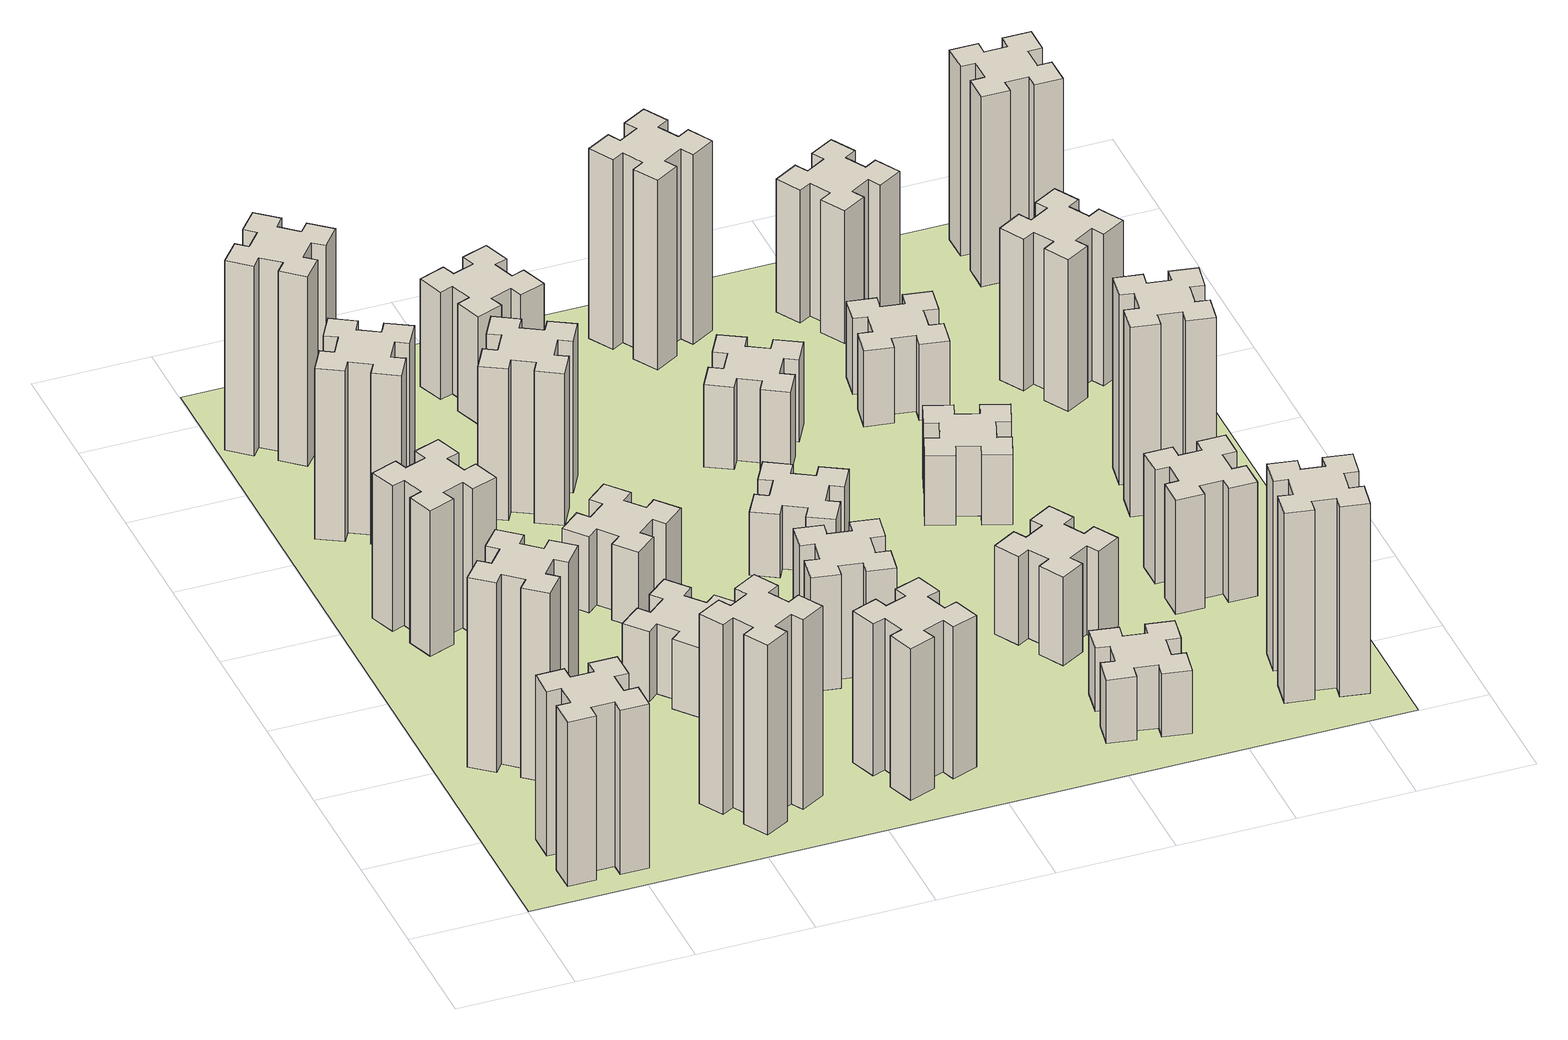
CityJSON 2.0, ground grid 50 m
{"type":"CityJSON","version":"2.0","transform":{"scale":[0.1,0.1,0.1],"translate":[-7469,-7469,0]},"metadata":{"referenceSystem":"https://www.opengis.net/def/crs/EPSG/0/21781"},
"CityObjects":{
"building1":{"type":"Building","attributes":{"class":"1000","function":"1000","usage":"1000","yearOfConstruction":2016,"roofType":"1000","measuredHeight":78,"storeysAboveGround":30,"storeysBelowGround":0},"geometry":[{"type":"Solid","lod":"1","boundaries":[[[[0,1,2,3,4,5,6,7,8,9,10,11,12,13,14,15,16,17,18,19]],[[17,16,20,21]],[[16,15,22,20]],[[15,14,23,22]],[[14,13,24,23]],[[13,12,25,24]],[[12,11,26,25]],[[11,10,27,26]],[[10,9,28,27]],[[9,8,29,28]],[[8,7,30,29]],[[7,6,31,30]],[[6,5,32,31]],[[5,4,33,32]],[[4,3,34,33]],[[3,2,35,34]],[[2,1,36,35]],[[1,0,37,36]],[[0,19,38,37]],[[19,18,39,38]],[[18,17,21,39]],[[24,25,26,27,28,29,30,31,32,33,34,35,36,37,38,39,21,20,22,23]]]]}]},
"building2":{"type":"Building","attributes":{"class":"1000","function":"1000","usage":"1000","yearOfConstruction":2016,"roofType":"1000","measuredHeight":90,"storeysAboveGround":30,"storeysBelowGround":0},"geometry":[{"type":"Solid","lod":"1","boundaries":[[[[40,41,42,43,44,45,46,47,48,49,50,51,52,53,54,55,56,57,58,59]],[[57,56,60,61]],[[56,55,62,60]],[[55,54,63,62]],[[54,53,64,63]],[[53,52,65,64]],[[52,51,66,65]],[[51,50,67,66]],[[50,49,68,67]],[[49,48,69,68]],[[48,47,70,69]],[[47,46,71,70]],[[46,45,72,71]],[[45,44,73,72]],[[44,43,74,73]],[[43,42,75,74]],[[42,41,76,75]],[[41,40,77,76]],[[40,59,78,77]],[[59,58,79,78]],[[58,57,61,79]],[[64,65,66,67,68,69,70,71,72,73,74,75,76,77,78,79,61,60,62,63]]]]}]},
"building3":{"type":"Building","attributes":{"class":"1000","function":"1000","usage":"1000","yearOfConstruction":2016,"roofType":"1000","measuredHeight":69,"storeysAboveGround":30,"storeysBelowGround":0},"geometry":[{"type":"Solid","lod":"1","boundaries":[[[[80,81,82,83,84,85,86,87,88,89,90,91,92,93,94,95,96,97,98,99]],[[97,96,100,101]],[[96,95,102,100]],[[95,94,103,102]],[[94,93,104,103]],[[93,92,105,104]],[[92,91,106,105]],[[91,90,107,106]],[[90,89,108,107]],[[89,88,109,108]],[[88,87,110,109]],[[87,86,111,110]],[[86,85,112,111]],[[85,84,113,112]],[[84,83,114,113]],[[83,82,115,114]],[[82,81,116,115]],[[81,80,117,116]],[[80,99,118,117]],[[99,98,119,118]],[[98,97,101,119]],[[104,105,106,107,108,109,110,111,112,113,114,115,116,117,118,119,101,100,102,103]]]]}]},
"building4":{"type":"Building","attributes":{"class":"1000","function":"1000","usage":"1000","yearOfConstruction":2016,"roofType":"1000","measuredHeight":81,"storeysAboveGround":30,"storeysBelowGround":0},"geometry":[{"type":"Solid","lod":"1","boundaries":[[[[120,121,122,123,124,125,126,127,128,129,130,131,132,133,134,135,136,137,138,139]],[[137,136,140,141]],[[136,135,142,140]],[[135,134,143,142]],[[134,133,144,143]],[[133,132,145,144]],[[132,131,146,145]],[[131,130,147,146]],[[130,129,148,147]],[[129,128,149,148]],[[128,127,150,149]],[[127,126,151,150]],[[126,125,152,151]],[[125,124,153,152]],[[124,123,154,153]],[[123,122,155,154]],[[122,121,156,155]],[[121,120,157,156]],[[120,139,158,157]],[[139,138,159,158]],[[138,137,141,159]],[[144,145,146,147,148,149,150,151,152,153,154,155,156,157,158,159,141,140,142,143]]]]}]},
"building5":{"type":"Building","attributes":{"class":"1000","function":"1000","usage":"1000","yearOfConstruction":2016,"roofType":"1000","measuredHeight":90,"storeysAboveGround":30,"storeysBelowGround":0},"geometry":[{"type":"Solid","lod":"1","boundaries":[[[[160,161,162,163,164,165,166,167,168,169,170,171,172,173,174,175,176,177,178,179]],[[177,176,180,181]],[[176,175,182,180]],[[175,174,183,182]],[[174,173,184,183]],[[173,172,185,184]],[[172,171,186,185]],[[171,170,187,186]],[[170,169,188,187]],[[169,168,189,188]],[[168,167,190,189]],[[167,166,191,190]],[[166,165,192,191]],[[165,164,193,192]],[[164,163,194,193]],[[163,162,195,194]],[[162,161,196,195]],[[161,160,197,196]],[[160,179,198,197]],[[179,178,199,198]],[[178,177,181,199]],[[184,185,186,187,188,189,190,191,192,193,194,195,196,197,198,199,181,180,182,183]]]]}]},
"building6":{"type":"Building","attributes":{"class":"1000","function":"1000","usage":"1000","yearOfConstruction":2016,"roofType":"1000","measuredHeight":90,"storeysAboveGround":30,"storeysBelowGround":0},"geometry":[{"type":"Solid","lod":"1","boundaries":[[[[200,201,202,203,204,205,206,207,208,209,210,211,212,213,214,215,216,217,218,219]],[[217,216,220,221]],[[216,215,222,220]],[[215,214,223,222]],[[214,213,224,223]],[[213,212,225,224]],[[212,211,226,225]],[[211,210,227,226]],[[210,209,228,227]],[[209,208,229,228]],[[208,207,230,229]],[[207,206,231,230]],[[206,205,232,231]],[[205,204,233,232]],[[204,203,234,233]],[[203,202,235,234]],[[202,201,236,235]],[[201,200,237,236]],[[200,219,238,237]],[[219,218,239,238]],[[218,217,221,239]],[[224,225,226,227,228,229,230,231,232,233,234,235,236,237,238,239,221,220,222,223]]]]}]},
"building7":{"type":"Building","attributes":{"class":"1000","function":"1000","usage":"1000","yearOfConstruction":2016,"roofType":"1000","measuredHeight":33,"storeysAboveGround":30,"storeysBelowGround":0},"geometry":[{"type":"Solid","lod":"1","boundaries":[[[[240,241,242,243,244,245,246,247,248,249,250,251,252,253,254,255,256,257,258,259]],[[257,256,260,261]],[[256,255,262,260]],[[255,254,263,262]],[[254,253,264,263]],[[253,252,265,264]],[[252,251,266,265]],[[251,250,267,266]],[[250,249,268,267]],[[249,248,269,268]],[[248,247,270,269]],[[247,246,271,270]],[[246,245,272,271]],[[245,244,273,272]],[[244,243,274,273]],[[243,242,275,274]],[[242,241,276,275]],[[241,240,277,276]],[[240,259,278,277]],[[259,258,279,278]],[[258,257,261,279]],[[264,265,266,267,268,269,270,271,272,273,274,275,276,277,278,279,261,260,262,263]]]]}]},
"building8":{"type":"Building","attributes":{"class":"1000","function":"1000","usage":"1000","yearOfConstruction":2016,"roofType":"1000","measuredHeight":36,"storeysAboveGround":30,"storeysBelowGround":0},"geometry":[{"type":"Solid","lod":"1","boundaries":[[[[280,281,282,283,284,285,286,287,288,289,290,291,292,293,294,295,296,297,298,299]],[[297,296,300,301]],[[296,295,302,300]],[[295,294,303,302]],[[294,293,304,303]],[[293,292,305,304]],[[292,291,306,305]],[[291,290,307,306]],[[290,289,308,307]],[[289,288,309,308]],[[288,287,310,309]],[[287,286,311,310]],[[286,285,312,311]],[[285,284,313,312]],[[284,283,314,313]],[[283,282,315,314]],[[282,281,316,315]],[[281,280,317,316]],[[280,299,318,317]],[[299,298,319,318]],[[298,297,301,319]],[[304,305,306,307,308,309,310,311,312,313,314,315,316,317,318,319,301,300,302,303]]]]}]},
"building9":{"type":"Building","attributes":{"class":"1000","function":"1000","usage":"1000","yearOfConstruction":2016,"roofType":"1000","measuredHeight":72,"storeysAboveGround":30,"storeysBelowGround":0},"geometry":[{"type":"Solid","lod":"1","boundaries":[[[[320,321,322,323,324,325,326,327,328,329,330,331,332,333,334,335,336,337,338,339]],[[337,336,340,341]],[[336,335,342,340]],[[335,334,343,342]],[[334,333,344,343]],[[333,332,345,344]],[[332,331,346,345]],[[331,330,347,346]],[[330,329,348,347]],[[329,328,349,348]],[[328,327,350,349]],[[327,326,351,350]],[[326,325,352,351]],[[325,324,353,352]],[[324,323,354,353]],[[323,322,355,354]],[[322,321,356,355]],[[321,320,357,356]],[[320,339,358,357]],[[339,338,359,358]],[[338,337,341,359]],[[344,345,346,347,348,349,350,351,352,353,354,355,356,357,358,359,341,340,342,343]]]]}]},
"building10":{"type":"Building","attributes":{"class":"1000","function":"1000","usage":"1000","yearOfConstruction":2016,"roofType":"1000","measuredHeight":72,"storeysAboveGround":30,"storeysBelowGround":0},"geometry":[{"type":"Solid","lod":"1","boundaries":[[[[360,361,362,363,364,365,366,367,368,369,370,371,372,373,374,375,376,377,378,379]],[[377,376,380,381]],[[376,375,382,380]],[[375,374,383,382]],[[374,373,384,383]],[[373,372,385,384]],[[372,371,386,385]],[[371,370,387,386]],[[370,369,388,387]],[[369,368,389,388]],[[368,367,390,389]],[[367,366,391,390]],[[366,365,392,391]],[[365,364,393,392]],[[364,363,394,393]],[[363,362,395,394]],[[362,361,396,395]],[[361,360,397,396]],[[360,379,398,397]],[[379,378,399,398]],[[378,377,381,399]],[[384,385,386,387,388,389,390,391,392,393,394,395,396,397,398,399,381,380,382,383]]]]}]},
"building11":{"type":"Building","attributes":{"class":"1000","function":"1000","usage":"1000","yearOfConstruction":2016,"roofType":"1000","measuredHeight":54,"storeysAboveGround":30,"storeysBelowGround":0},"geometry":[{"type":"Solid","lod":"1","boundaries":[[[[400,401,402,403,404,405,406,407,408,409,410,411,412,413,414,415,416,417,418,419]],[[417,416,420,421]],[[416,415,422,420]],[[415,414,423,422]],[[414,413,424,423]],[[413,412,425,424]],[[412,411,426,425]],[[411,410,427,426]],[[410,409,428,427]],[[409,408,429,428]],[[408,407,430,429]],[[407,406,431,430]],[[406,405,432,431]],[[405,404,433,432]],[[404,403,434,433]],[[403,402,435,434]],[[402,401,436,435]],[[401,400,437,436]],[[400,419,438,437]],[[419,418,439,438]],[[418,417,421,439]],[[424,425,426,427,428,429,430,431,432,433,434,435,436,437,438,439,421,420,422,423]]]]}]},
"building12":{"type":"Building","attributes":{"class":"1000","function":"1000","usage":"1000","yearOfConstruction":2016,"roofType":"1000","measuredHeight":51,"storeysAboveGround":30,"storeysBelowGround":0},"geometry":[{"type":"Solid","lod":"1","boundaries":[[[[440,441,442,443,444,445,446,447,448,449,450,451,452,453,454,455,456,457,458,459]],[[457,456,460,461]],[[456,455,462,460]],[[455,454,463,462]],[[454,453,464,463]],[[453,452,465,464]],[[452,451,466,465]],[[451,450,467,466]],[[450,449,468,467]],[[449,448,469,468]],[[448,447,470,469]],[[447,446,471,470]],[[446,445,472,471]],[[445,444,473,472]],[[444,443,474,473]],[[443,442,475,474]],[[442,441,476,475]],[[441,440,477,476]],[[440,459,478,477]],[[459,458,479,478]],[[458,457,461,479]],[[464,465,466,467,468,469,470,471,472,473,474,475,476,477,478,479,461,460,462,463]]]]}]},
"building13":{"type":"Building","attributes":{"class":"1000","function":"1000","usage":"1000","yearOfConstruction":2016,"roofType":"1000","measuredHeight":30,"storeysAboveGround":30,"storeysBelowGround":0},"geometry":[{"type":"Solid","lod":"1","boundaries":[[[[480,481,482,483,484,485,486,487,488,489,490,491,492,493,494,495,496,497,498,499]],[[497,496,500,501]],[[496,495,502,500]],[[495,494,503,502]],[[494,493,504,503]],[[493,492,505,504]],[[492,491,506,505]],[[491,490,507,506]],[[490,489,508,507]],[[489,488,509,508]],[[488,487,510,509]],[[487,486,511,510]],[[486,485,512,511]],[[485,484,513,512]],[[484,483,514,513]],[[483,482,515,514]],[[482,481,516,515]],[[481,480,517,516]],[[480,499,518,517]],[[499,498,519,518]],[[498,497,501,519]],[[504,505,506,507,508,509,510,511,512,513,514,515,516,517,518,519,501,500,502,503]]]]}]},
"building14":{"type":"Building","attributes":{"class":"1000","function":"1000","usage":"1000","yearOfConstruction":2016,"roofType":"1000","measuredHeight":39,"storeysAboveGround":30,"storeysBelowGround":0},"geometry":[{"type":"Solid","lod":"1","boundaries":[[[[520,521,522,523,524,525,526,527,528,529,530,531,532,533,534,535,536,537,538,539]],[[537,536,540,541]],[[536,535,542,540]],[[535,534,543,542]],[[534,533,544,543]],[[533,532,545,544]],[[532,531,546,545]],[[531,530,547,546]],[[530,529,548,547]],[[529,528,549,548]],[[528,527,550,549]],[[527,526,551,550]],[[526,525,552,551]],[[525,524,553,552]],[[524,523,554,553]],[[523,522,555,554]],[[522,521,556,555]],[[521,520,557,556]],[[520,539,558,557]],[[539,538,559,558]],[[538,537,541,559]],[[544,545,546,547,548,549,550,551,552,553,554,555,556,557,558,559,541,540,542,543]]]]}]},
"building15":{"type":"Building","attributes":{"class":"1000","function":"1000","usage":"1000","yearOfConstruction":2016,"roofType":"1000","measuredHeight":30,"storeysAboveGround":30,"storeysBelowGround":0},"geometry":[{"type":"Solid","lod":"1","boundaries":[[[[560,561,562,563,564,565,566,567,568,569,570,571,572,573,574,575,576,577,578,579]],[[577,576,580,581]],[[576,575,582,580]],[[575,574,583,582]],[[574,573,584,583]],[[573,572,585,584]],[[572,571,586,585]],[[571,570,587,586]],[[570,569,588,587]],[[569,568,589,588]],[[568,567,590,589]],[[567,566,591,590]],[[566,565,592,591]],[[565,564,593,592]],[[564,563,594,593]],[[563,562,595,594]],[[562,561,596,595]],[[561,560,597,596]],[[560,579,598,597]],[[579,578,599,598]],[[578,577,581,599]],[[584,585,586,587,588,589,590,591,592,593,594,595,596,597,598,599,581,580,582,583]]]]}]},
"building16":{"type":"Building","attributes":{"class":"1000","function":"1000","usage":"1000","yearOfConstruction":2016,"roofType":"1000","measuredHeight":90,"storeysAboveGround":30,"storeysBelowGround":0},"geometry":[{"type":"Solid","lod":"1","boundaries":[[[[600,601,602,603,604,605,606,607,608,609,610,611,612,613,614,615,616,617,618,619]],[[617,616,620,621]],[[616,615,622,620]],[[615,614,623,622]],[[614,613,624,623]],[[613,612,625,624]],[[612,611,626,625]],[[611,610,627,626]],[[610,609,628,627]],[[609,608,629,628]],[[608,607,630,629]],[[607,606,631,630]],[[606,605,632,631]],[[605,604,633,632]],[[604,603,634,633]],[[603,602,635,634]],[[602,601,636,635]],[[601,600,637,636]],[[600,619,638,637]],[[619,618,639,638]],[[618,617,621,639]],[[624,625,626,627,628,629,630,631,632,633,634,635,636,637,638,639,621,620,622,623]]]]}]},
"building17":{"type":"Building","attributes":{"class":"1000","function":"1000","usage":"1000","yearOfConstruction":2016,"roofType":"1000","measuredHeight":42,"storeysAboveGround":30,"storeysBelowGround":0},"geometry":[{"type":"Solid","lod":"1","boundaries":[[[[640,641,642,643,644,645,646,647,648,649,650,651,652,653,654,655,656,657,658,659]],[[657,656,660,661]],[[656,655,662,660]],[[655,654,663,662]],[[654,653,664,663]],[[653,652,665,664]],[[652,651,666,665]],[[651,650,667,666]],[[650,649,668,667]],[[649,648,669,668]],[[648,647,670,669]],[[647,646,671,670]],[[646,645,672,671]],[[645,644,673,672]],[[644,643,674,673]],[[643,642,675,674]],[[642,641,676,675]],[[641,640,677,676]],[[640,659,678,677]],[[659,658,679,678]],[[658,657,661,679]],[[664,665,666,667,668,669,670,671,672,673,674,675,676,677,678,679,661,660,662,663]]]]}]},
"building18":{"type":"Building","attributes":{"class":"1000","function":"1000","usage":"1000","yearOfConstruction":2016,"roofType":"1000","measuredHeight":33,"storeysAboveGround":30,"storeysBelowGround":0},"geometry":[{"type":"Solid","lod":"1","boundaries":[[[[680,681,682,683,684,685,686,687,688,689,690,691,692,693,694,695,696,697,698,699]],[[697,696,700,701]],[[696,695,702,700]],[[695,694,703,702]],[[694,693,704,703]],[[693,692,705,704]],[[692,691,706,705]],[[691,690,707,706]],[[690,689,708,707]],[[689,688,709,708]],[[688,687,710,709]],[[687,686,711,710]],[[686,685,712,711]],[[685,684,713,712]],[[684,683,714,713]],[[683,682,715,714]],[[682,681,716,715]],[[681,680,717,716]],[[680,699,718,717]],[[699,698,719,718]],[[698,697,701,719]],[[704,705,706,707,708,709,710,711,712,713,714,715,716,717,718,719,701,700,702,703]]]]}]},
"building19":{"type":"Building","attributes":{"class":"1000","function":"1000","usage":"1000","yearOfConstruction":2016,"roofType":"1000","measuredHeight":36,"storeysAboveGround":30,"storeysBelowGround":0},"geometry":[{"type":"Solid","lod":"1","boundaries":[[[[720,721,722,723,724,725,726,727,728,729,730,731,732,733,734,735,736,737,738,739]],[[737,736,740,741]],[[736,735,742,740]],[[735,734,743,742]],[[734,733,744,743]],[[733,732,745,744]],[[732,731,746,745]],[[731,730,747,746]],[[730,729,748,747]],[[729,728,749,748]],[[728,727,750,749]],[[727,726,751,750]],[[726,725,752,751]],[[725,724,753,752]],[[724,723,754,753]],[[723,722,755,754]],[[722,721,756,755]],[[721,720,757,756]],[[720,739,758,757]],[[739,738,759,758]],[[738,737,741,759]],[[744,745,746,747,748,749,750,751,752,753,754,755,756,757,758,759,741,740,742,743]]]]}]},
"building20":{"type":"Building","attributes":{"class":"1000","function":"1000","usage":"1000","yearOfConstruction":2016,"roofType":"1000","measuredHeight":90,"storeysAboveGround":30,"storeysBelowGround":0},"geometry":[{"type":"Solid","lod":"1","boundaries":[[[[760,761,762,763,764,765,766,767,768,769,770,771,772,773,774,775,776,777,778,779]],[[777,776,780,781]],[[776,775,782,780]],[[775,774,783,782]],[[774,773,784,783]],[[773,772,785,784]],[[772,771,786,785]],[[771,770,787,786]],[[770,769,788,787]],[[769,768,789,788]],[[768,767,790,789]],[[767,766,791,790]],[[766,765,792,791]],[[765,764,793,792]],[[764,763,794,793]],[[763,762,795,794]],[[762,761,796,795]],[[761,760,797,796]],[[760,779,798,797]],[[779,778,799,798]],[[778,777,781,799]],[[784,785,786,787,788,789,790,791,792,793,794,795,796,797,798,799,781,780,782,783]]]]}]},
"building21":{"type":"Building","attributes":{"class":"1000","function":"1000","usage":"1000","yearOfConstruction":2016,"roofType":"1000","measuredHeight":54,"storeysAboveGround":30,"storeysBelowGround":0},"geometry":[{"type":"Solid","lod":"1","boundaries":[[[[800,801,802,803,804,805,806,807,808,809,810,811,812,813,814,815,816,817,818,819]],[[817,816,820,821]],[[816,815,822,820]],[[815,814,823,822]],[[814,813,824,823]],[[813,812,825,824]],[[812,811,826,825]],[[811,810,827,826]],[[810,809,828,827]],[[809,808,829,828]],[[808,807,830,829]],[[807,806,831,830]],[[806,805,832,831]],[[805,804,833,832]],[[804,803,834,833]],[[803,802,835,834]],[[802,801,836,835]],[[801,800,837,836]],[[800,819,838,837]],[[819,818,839,838]],[[818,817,821,839]],[[824,825,826,827,828,829,830,831,832,833,834,835,836,837,838,839,821,820,822,823]]]]}]},
"building22":{"type":"Building","attributes":{"class":"1000","function":"1000","usage":"1000","yearOfConstruction":2016,"roofType":"1000","measuredHeight":63,"storeysAboveGround":30,"storeysBelowGround":0},"geometry":[{"type":"Solid","lod":"1","boundaries":[[[[840,841,842,843,844,845,846,847,848,849,850,851,852,853,854,855,856,857,858,859]],[[857,856,860,861]],[[856,855,862,860]],[[855,854,863,862]],[[854,853,864,863]],[[853,852,865,864]],[[852,851,866,865]],[[851,850,867,866]],[[850,849,868,867]],[[849,848,869,868]],[[848,847,870,869]],[[847,846,871,870]],[[846,845,872,871]],[[845,844,873,872]],[[844,843,874,873]],[[843,842,875,874]],[[842,841,876,875]],[[841,840,877,876]],[[840,859,878,877]],[[859,858,879,878]],[[858,857,861,879]],[[864,865,866,867,868,869,870,871,872,873,874,875,876,877,878,879,861,860,862,863]]]]}]},
"building23":{"type":"Building","attributes":{"class":"1000","function":"1000","usage":"1000","yearOfConstruction":2016,"roofType":"1000","measuredHeight":90,"storeysAboveGround":30,"storeysBelowGround":0},"geometry":[{"type":"Solid","lod":"1","boundaries":[[[[880,881,882,883,884,885,886,887,888,889,890,891,892,893,894,895,896,897,898,899]],[[897,896,900,901]],[[896,895,902,900]],[[895,894,903,902]],[[894,893,904,903]],[[893,892,905,904]],[[892,891,906,905]],[[891,890,907,906]],[[890,889,908,907]],[[889,888,909,908]],[[888,887,910,909]],[[887,886,911,910]],[[886,885,912,911]],[[885,884,913,912]],[[884,883,914,913]],[[883,882,915,914]],[[882,881,916,915]],[[881,880,917,916]],[[880,899,918,917]],[[899,898,919,918]],[[898,897,901,919]],[[904,905,906,907,908,909,910,911,912,913,914,915,916,917,918,919,901,900,902,903]]]]}]},
"building24":{"type":"Building","attributes":{"class":"1000","function":"1000","usage":"1000","yearOfConstruction":2016,"roofType":"1000","measuredHeight":72,"storeysAboveGround":30,"storeysBelowGround":0},"geometry":[{"type":"Solid","lod":"1","boundaries":[[[[920,921,922,923,924,925,926,927,928,929,930,931,932,933,934,935,936,937,938,939]],[[937,936,940,941]],[[936,935,942,940]],[[935,934,943,942]],[[934,933,944,943]],[[933,932,945,944]],[[932,931,946,945]],[[931,930,947,946]],[[930,929,948,947]],[[929,928,949,948]],[[928,927,950,949]],[[927,926,951,950]],[[926,925,952,951]],[[925,924,953,952]],[[924,923,954,953]],[[923,922,955,954]],[[922,921,956,955]],[[921,920,957,956]],[[920,939,958,957]],[[939,938,959,958]],[[938,937,941,959]],[[944,945,946,947,948,949,950,951,952,953,954,955,956,957,958,959,941,940,942,943]]]]}]},
"building25":{"type":"Building","attributes":{"class":"1000","function":"1000","usage":"1000","yearOfConstruction":2016,"roofType":"1000","measuredHeight":90,"storeysAboveGround":30,"storeysBelowGround":0},"geometry":[{"type":"Solid","lod":"1","boundaries":[[[[960,961,962,963,964,965,966,967,968,969,970,971,972,973,974,975,976,977,978,979]],[[977,976,980,981]],[[976,975,982,980]],[[975,974,983,982]],[[974,973,984,983]],[[973,972,985,984]],[[972,971,986,985]],[[971,970,987,986]],[[970,969,988,987]],[[969,968,989,988]],[[968,967,990,989]],[[967,966,991,990]],[[966,965,992,991]],[[965,964,993,992]],[[964,963,994,993]],[[963,962,995,994]],[[962,961,996,995]],[[961,960,997,996]],[[960,979,998,997]],[[979,978,999,998]],[[978,977,981,999]],[[984,985,986,987,988,989,990,991,992,993,994,995,996,997,998,999,981,980,982,983]]]]}]},
"landuse1":{"type":"LandUse","attributes":{"name":"plot1","function":"1010"},"geometry":[{"type":"MultiSurface","lod":"1","boundaries":[[[1000,1001,1002,1003]]]}]}
},
"vertices":[
[265,325,0],[265,225,0],[205,225,0],[205,105,0],[325,105,0],[325,165,0],[425,165,0],[425,105,0],[545,105,0],[545,225,0],[485,225,0],[485,325,0],[545,325,0],[545,445,0],[425,445,0],[425,385,0],[325,385,0],[325,445,0],[205,445,0],[205,325,0],[325,385,780],[325,445,780],[425,385,780],[425,445,780],[545,445,780],[545,325,780],[485,325,780],[485,225,780],[545,225,780],[545,105,780],[425,105,780],[425,165,780],[325,165,780],[325,105,780],[205,105,780],[205,225,780],[265,225,780],[265,325,780],[205,325,780],[205,445,780],
[484,1067,0],[408,1132,0],[446,1178,0],[354,1255,0],[277,1163,0],[323,1124,0],[259,1048,0],[213,1086,0],[136,994,0],[228,917,0],[266,963,0],[343,899,0],[304,853,0],[396,776,0],[473,868,0],[427,906,0],[492,983,0],[538,944,0],[615,1036,0],[523,1113,0],[492,983,900],[538,944,900],[427,906,900],[473,868,900],[396,776,900],[304,853,900],[343,899,900],[266,963,900],[228,917,900],[136,994,900],[213,1086,900],[259,1048,900],[323,1124,900],[277,1163,900],[354,1255,900],[446,1178,900],[408,1132,900],[484,1067,900],[523,1113,900],[615,1036,900],
[366,1835,0],[460,1869,0],[480,1813,0],[593,1854,0],[552,1967,0],[496,1946,0],[462,2040,0],[518,2060,0],[477,2173,0],[364,2132,0],[385,2076,0],[291,2042,0],[270,2098,0],[157,2057,0],[199,1944,0],[255,1965,0],[289,1871,0],[233,1850,0],[274,1737,0],[387,1779,0],[289,1871,690],[233,1850,690],[255,1965,690],[199,1944,690],[157,2057,690],[270,2098,690],[291,2042,690],[385,2076,690],[364,2132,690],[477,2173,690],[518,2060,690],[462,2040,690],[496,1946,690],[552,1967,690],[593,1854,690],[480,1813,690],[460,1869,690],[366,1835,690],[387,1779,690],[274,1737,690],
[446,2597,0],[496,2684,0],[548,2654,0],[608,2758,0],[504,2818,0],[474,2766,0],[387,2816,0],[417,2868,0],[313,2928,0],[253,2824,0],[305,2794,0],[255,2707,0],[203,2737,0],[143,2633,0],[247,2573,0],[277,2625,0],[364,2575,0],[334,2523,0],[438,2463,0],[498,2567,0],[364,2575,810],[334,2523,810],[277,2625,810],[247,2573,810],[143,2633,810],[203,2737,810],[255,2707,810],[305,2794,810],[253,2824,810],[313,2928,810],[417,2868,810],[387,2816,810],[474,2766,810],[504,2818,810],[608,2758,810],[548,2654,810],[496,2684,810],[446,2597,810],[498,2567,810],[438,2463,810],
[1127,255,0],[1214,305,0],[1244,253,0],[1348,313,0],[1288,417,0],[1236,387,0],[1186,474,0],[1238,504,0],[1178,608,0],[1074,548,0],[1104,496,0],[1017,446,0],[987,498,0],[883,438,0],[943,334,0],[995,364,0],[1045,277,0],[993,247,0],[1053,143,0],[1157,203,0],[1045,277,900],[993,247,900],[995,364,900],[943,334,900],[883,438,900],[987,498,900],[1017,446,900],[1104,496,900],[1074,548,900],[1178,608,900],[1238,504,900],[1186,474,900],[1236,387,900],[1288,417,900],[1348,313,900],[1244,253,900],[1214,305,900],[1127,255,900],[1157,203,900],[1053,143,900],
[384,3387,0],[308,3452,0],[346,3498,0],[254,3575,0],[177,3483,0],[223,3444,0],[159,3368,0],[113,3406,0],[36,3314,0],[128,3237,0],[166,3283,0],[243,3219,0],[204,3173,0],[296,3096,0],[373,3188,0],[327,3226,0],[392,3303,0],[438,3264,0],[515,3356,0],[423,3433,0],[392,3303,900],[438,3264,900],[327,3226,900],[373,3188,900],[296,3096,900],[204,3173,900],[243,3219,900],[166,3283,900],[128,3237,900],[36,3314,900],[113,3406,900],[159,3368,900],[223,3444,900],[177,3483,900],[254,3575,900],[346,3498,900],[308,3452,900],[384,3387,900],[423,3433,900],[515,3356,900],
[1083,1332,0],[1006,1267,0],[968,1313,0],[876,1236,0],[953,1144,0],[999,1183,0],[1063,1106,0],[1017,1068,0],[1094,976,0],[1186,1053,0],[1148,1099,0],[1224,1163,0],[1263,1117,0],[1355,1194,0],[1278,1286,0],[1232,1248,0],[1167,1324,0],[1213,1363,0],[1136,1455,0],[1044,1378,0],[1167,1324,330],[1213,1363,330],[1232,1248,330],[1278,1286,330],[1355,1194,330],[1263,1117,330],[1224,1163,330],[1148,1099,330],[1186,1053,330],[1094,976,330],[1017,1068,330],[1063,1106,330],[999,1183,330],[953,1144,330],[876,1236,330],[968,1313,330],[1006,1267,330],[1083,1332,330],[1044,1378,330],[1136,1455,330],
[1083,1972,0],[1006,1907,0],[968,1953,0],[876,1876,0],[953,1784,0],[999,1823,0],[1063,1746,0],[1017,1708,0],[1094,1616,0],[1186,1693,0],[1148,1739,0],[1224,1803,0],[1263,1757,0],[1355,1834,0],[1278,1926,0],[1232,1888,0],[1167,1964,0],[1213,2003,0],[1136,2095,0],[1044,2018,0],[1167,1964,360],[1213,2003,360],[1232,1888,360],[1278,1926,360],[1355,1834,360],[1263,1757,360],[1224,1803,360],[1148,1739,360],[1186,1693,360],[1094,1616,360],[1017,1708,360],[1063,1746,360],[999,1823,360],[953,1784,360],[876,1876,360],[968,1953,360],[1006,1907,360],[1083,1972,360],[1044,2018,360],[1136,2095,360],
[1114,2666,0],[1027,2716,0],[1057,2768,0],[953,2828,0],[893,2724,0],[945,2694,0],[895,2607,0],[843,2637,0],[783,2533,0],[887,2473,0],[917,2525,0],[1004,2475,0],[974,2423,0],[1078,2363,0],[1138,2467,0],[1086,2497,0],[1136,2584,0],[1188,2554,0],[1248,2658,0],[1144,2718,0],[1136,2584,720],[1188,2554,720],[1086,2497,720],[1138,2467,720],[1078,2363,720],[974,2423,720],[1004,2475,720],[917,2525,720],[887,2473,720],[783,2533,720],[843,2637,720],[895,2607,720],[945,2694,720],[893,2724,720],[953,2828,720],[1057,2768,720],[1027,2716,720],[1114,2666,720],[1144,2718,720],[1248,2658,720],
[1765,496,0],[1671,462,0],[1650,518,0],[1537,477,0],[1579,364,0],[1635,385,0],[1669,291,0],[1613,270,0],[1654,157,0],[1767,199,0],[1746,255,0],[1840,289,0],[1860,233,0],[1973,274,0],[1932,387,0],[1876,366,0],[1842,460,0],[1898,480,0],[1857,593,0],[1744,552,0],[1842,460,720],[1898,480,720],[1876,366,720],[1932,387,720],[1973,274,720],[1860,233,720],[1840,289,720],[1746,255,720],[1767,199,720],[1654,157,720],[1613,270,720],[1669,291,720],[1635,385,720],[1579,364,720],[1537,477,720],[1650,518,720],[1671,462,720],[1765,496,720],[1744,552,720],[1857,593,720],
[1855,1047,0],[1872,1145,0],[1931,1135,0],[1952,1253,0],[1834,1274,0],[1824,1215,0],[1725,1232,0],[1736,1291,0],[1617,1312,0],[1597,1194,0],[1656,1184,0],[1638,1085,0],[1579,1096,0],[1558,977,0],[1677,957,0],[1687,1016,0],[1785,998,0],[1775,939,0],[1893,918,0],[1914,1037,0],[1785,998,540],[1775,939,540],[1687,1016,540],[1677,957,540],[1558,977,540],[1579,1096,540],[1638,1085,540],[1656,1184,540],[1597,1194,540],[1617,1312,540],[1736,1291,540],[1725,1232,540],[1824,1215,540],[1834,1274,540],[1952,1253,540],[1931,1135,540],[1872,1145,540],[1855,1047,540],[1914,1037,540],[1893,918,540],
[1125,3456,0],[1031,3422,0],[1010,3478,0],[897,3437,0],[939,3324,0],[995,3345,0],[1029,3251,0],[973,3230,0],[1014,3117,0],[1127,3159,0],[1106,3215,0],[1200,3249,0],[1220,3193,0],[1333,3234,0],[1292,3347,0],[1236,3326,0],[1202,3420,0],[1258,3440,0],[1217,3553,0],[1104,3512,0],[1202,3420,510],[1258,3440,510],[1236,3326,510],[1292,3347,510],[1333,3234,510],[1220,3193,510],[1200,3249,510],[1106,3215,510],[1127,3159,510],[1014,3117,510],[973,3230,510],[1029,3251,510],[995,3345,510],[939,3324,510],[897,3437,510],[1010,3478,510],[1031,3422,510],[1125,3456,510],[1104,3512,510],[1217,3553,510],
[1785,1954,0],[1735,1867,0],[1683,1897,0],[1623,1793,0],[1727,1733,0],[1757,1785,0],[1844,1735,0],[1814,1683,0],[1918,1623,0],[1978,1727,0],[1926,1757,0],[1976,1844,0],[2028,1814,0],[2088,1918,0],[1984,1978,0],[1954,1926,0],[1867,1976,0],[1897,2028,0],[1793,2088,0],[1733,1984,0],[1867,1976,300],[1897,2028,300],[1954,1926,300],[1984,1978,300],[2088,1918,300],[2028,1814,300],[1976,1844,300],[1926,1757,300],[1978,1727,300],[1918,1623,300],[1814,1683,300],[1844,1735,300],[1757,1785,300],[1727,1733,300],[1623,1793,300],[1683,1897,300],[1735,1867,300],[1785,1954,300],[1733,1984,300],[1793,2088,300],
[2026,2497,0],[2076,2584,0],[2128,2554,0],[2188,2658,0],[2084,2718,0],[2054,2666,0],[1967,2716,0],[1997,2768,0],[1893,2828,0],[1833,2724,0],[1885,2694,0],[1835,2607,0],[1783,2637,0],[1723,2533,0],[1827,2473,0],[1857,2525,0],[1944,2475,0],[1914,2423,0],[2018,2363,0],[2078,2467,0],[1944,2475,390],[1914,2423,390],[1857,2525,390],[1827,2473,390],[1723,2533,390],[1783,2637,390],[1835,2607,390],[1885,2694,390],[1833,2724,390],[1893,2828,390],[1997,2768,390],[1967,2716,390],[2054,2666,390],[2084,2718,390],[2188,2658,390],[2128,2554,390],[2076,2584,390],[2026,2497,390],[2078,2467,390],[2018,2363,390],
[2596,444,0],[2578,345,0],[2519,356,0],[2498,237,0],[2617,217,0],[2627,276,0],[2725,258,0],[2715,199,0],[2833,178,0],[2854,297,0],[2795,307,0],[2812,405,0],[2871,395,0],[2892,513,0],[2774,534,0],[2764,475,0],[2665,492,0],[2676,551,0],[2557,572,0],[2537,454,0],[2665,492,300],[2676,551,300],[2764,475,300],[2774,534,300],[2892,513,300],[2871,395,300],[2812,405,300],[2795,307,300],[2854,297,300],[2833,178,300],[2715,199,300],[2725,258,300],[2627,276,300],[2617,217,300],[2498,237,300],[2519,356,300],[2578,345,300],[2596,444,300],[2537,454,300],[2557,572,300],
[1844,3556,0],[1757,3506,0],[1727,3558,0],[1623,3498,0],[1683,3394,0],[1735,3424,0],[1785,3337,0],[1733,3307,0],[1793,3203,0],[1897,3263,0],[1867,3315,0],[1954,3365,0],[1984,3313,0],[2088,3373,0],[2028,3477,0],[1976,3447,0],[1926,3534,0],[1978,3564,0],[1918,3668,0],[1814,3608,0],[1926,3534,900],[1978,3564,900],[1976,3447,900],[2028,3477,900],[2088,3373,900],[1984,3313,900],[1954,3365,900],[1867,3315,900],[1897,3263,900],[1793,3203,900],[1733,3307,900],[1785,3337,900],[1735,3424,900],[1683,3394,900],[1623,3498,900],[1727,3558,900],[1757,3506,900],[1844,3556,900],[1814,3608,900],[1918,3668,900],
[2584,1136,0],[2497,1086,0],[2467,1138,0],[2363,1078,0],[2423,974,0],[2475,1004,0],[2525,917,0],[2473,887,0],[2533,783,0],[2637,843,0],[2607,895,0],[2694,945,0],[2724,893,0],[2828,953,0],[2768,1057,0],[2716,1027,0],[2666,1114,0],[2718,1144,0],[2658,1248,0],[2554,1188,0],[2666,1114,420],[2718,1144,420],[2716,1027,420],[2768,1057,420],[2828,953,420],[2724,893,420],[2694,945,420],[2607,895,420],[2637,843,420],[2533,783,420],[2473,887,420],[2525,917,420],[2475,1004,420],[2423,974,420],[2363,1078,420],[2467,1138,420],[2497,1086,420],[2584,1136,420],[2554,1188,420],[2658,1248,420],
[2682,1871,0],[2716,1965,0],[2772,1944,0],[2813,2057,0],[2700,2098,0],[2680,2042,0],[2586,2076,0],[2607,2132,0],[2494,2173,0],[2453,2060,0],[2509,2040,0],[2475,1946,0],[2419,1967,0],[2377,1854,0],[2490,1813,0],[2511,1869,0],[2605,1835,0],[2584,1779,0],[2697,1737,0],[2738,1850,0],[2605,1835,330],[2584,1779,330],[2511,1869,330],[2490,1813,330],[2377,1854,330],[2419,1967,330],[2475,1946,330],[2509,2040,330],[2453,2060,330],[2494,2173,330],[2607,2132,330],[2586,2076,330],[2680,2042,330],[2700,2098,330],[2813,2057,330],[2772,1944,330],[2716,1965,330],[2682,1871,330],[2738,1850,330],[2697,1737,330],
[2664,2795,0],[2565,2812,0],[2576,2871,0],[2457,2892,0],[2437,2774,0],[2496,2764,0],[2478,2665,0],[2419,2676,0],[2398,2557,0],[2517,2537,0],[2527,2596,0],[2625,2578,0],[2615,2519,0],[2733,2498,0],[2754,2617,0],[2695,2627,0],[2712,2725,0],[2771,2715,0],[2792,2833,0],[2674,2854,0],[2712,2725,360],[2771,2715,360],[2695,2627,360],[2754,2617,360],[2733,2498,360],[2615,2519,360],[2625,2578,360],[2527,2596,360],[2517,2537,360],[2398,2557,360],[2419,2676,360],[2478,2665,360],[2496,2764,360],[2437,2774,360],[2457,2892,360],[2576,2871,360],[2565,2812,360],[2664,2795,360],[2674,2854,360],[2792,2833,360],
[3504,475,0],[3405,492,0],[3416,551,0],[3297,572,0],[3277,454,0],[3336,444,0],[3318,345,0],[3259,356,0],[3238,237,0],[3357,217,0],[3367,276,0],[3465,258,0],[3455,199,0],[3573,178,0],[3594,297,0],[3535,307,0],[3552,405,0],[3611,395,0],[3632,513,0],[3514,534,0],[3552,405,900],[3611,395,900],[3535,307,900],[3594,297,900],[3573,178,900],[3455,199,900],[3465,258,900],[3367,276,900],[3357,217,900],[3238,237,900],[3259,356,900],[3318,345,900],[3336,444,900],[3277,454,900],[3297,572,900],[3416,551,900],[3405,492,900],[3504,475,900],[3514,534,900],[3632,513,900],
[3185,1005,0],[3285,1005,0],[3285,945,0],[3405,945,0],[3405,1065,0],[3345,1065,0],[3345,1165,0],[3405,1165,0],[3405,1285,0],[3285,1285,0],[3285,1225,0],[3185,1225,0],[3185,1285,0],[3065,1285,0],[3065,1165,0],[3125,1165,0],[3125,1065,0],[3065,1065,0],[3065,945,0],[3185,945,0],[3125,1065,540],[3065,1065,540],[3125,1165,540],[3065,1165,540],[3065,1285,540],[3185,1285,540],[3185,1225,540],[3285,1225,540],[3285,1285,540],[3405,1285,540],[3405,1165,540],[3345,1165,540],[3345,1065,540],[3405,1065,540],[3405,945,540],[3285,945,540],[3285,1005,540],[3185,1005,540],[3185,945,540],[3065,945,540],
[2716,3347,0],[2666,3434,0],[2718,3464,0],[2658,3568,0],[2554,3508,0],[2584,3456,0],[2497,3406,0],[2467,3458,0],[2363,3398,0],[2423,3294,0],[2475,3324,0],[2525,3237,0],[2473,3207,0],[2533,3103,0],[2637,3163,0],[2607,3215,0],[2694,3265,0],[2724,3213,0],[2828,3273,0],[2768,3377,0],[2694,3265,630],[2724,3213,630],[2607,3215,630],[2637,3163,630],[2533,3103,630],[2473,3207,630],[2525,3237,630],[2475,3324,630],[2423,3294,630],[2363,3398,630],[2467,3458,630],[2497,3406,630],[2584,3456,630],[2554,3508,630],[2658,3568,630],[2718,3464,630],[2666,3434,630],[2716,3347,630],[2768,3377,630],[2828,3273,630],
[3267,1656,0],[3365,1638,0],[3355,1579,0],[3473,1558,0],[3494,1677,0],[3435,1687,0],[3452,1785,0],[3511,1775,0],[3532,1893,0],[3414,1914,0],[3404,1855,0],[3305,1872,0],[3316,1931,0],[3197,1952,0],[3177,1834,0],[3236,1824,0],[3218,1725,0],[3159,1736,0],[3138,1617,0],[3257,1597,0],[3218,1725,900],[3159,1736,900],[3236,1824,900],[3177,1834,900],[3197,1952,900],[3316,1931,900],[3305,1872,900],[3404,1855,900],[3414,1914,900],[3532,1893,900],[3511,1775,900],[3452,1785,900],[3435,1687,900],[3494,1677,900],[3473,1558,900],[3355,1579,900],[3365,1638,900],[3267,1656,900],[3257,1597,900],[3138,1617,900],
[3356,2607,0],[3306,2694,0],[3358,2724,0],[3298,2828,0],[3194,2768,0],[3224,2716,0],[3137,2666,0],[3107,2718,0],[3003,2658,0],[3063,2554,0],[3115,2584,0],[3165,2497,0],[3113,2467,0],[3173,2363,0],[3277,2423,0],[3247,2475,0],[3334,2525,0],[3364,2473,0],[3468,2533,0],[3408,2637,0],[3334,2525,720],[3364,2473,720],[3247,2475,720],[3277,2423,720],[3173,2363,720],[3113,2467,720],[3165,2497,720],[3115,2584,720],[3063,2554,720],[3003,2658,720],[3107,2718,720],[3137,2666,720],[3224,2716,720],[3194,2768,720],[3298,2828,720],[3358,2724,720],[3306,2694,720],[3356,2607,720],[3408,2637,720],[3468,2533,720],
[3285,3325,0],[3385,3325,0],[3385,3265,0],[3505,3265,0],[3505,3385,0],[3445,3385,0],[3445,3485,0],[3505,3485,0],[3505,3605,0],[3385,3605,0],[3385,3545,0],[3285,3545,0],[3285,3605,0],[3165,3605,0],[3165,3485,0],[3225,3485,0],[3225,3385,0],[3165,3385,0],[3165,3265,0],[3285,3265,0],[3225,3385,900],[3165,3385,900],[3225,3485,900],[3165,3485,900],[3165,3605,900],[3285,3605,900],[3285,3545,900],[3385,3545,900],[3385,3605,900],[3505,3605,900],[3505,3485,900],[3445,3485,900],[3445,3385,900],[3505,3385,900],[3505,3265,900],[3385,3265,900],[3385,3325,900],[3285,3325,900],[3285,3265,900],[3165,3265,900],
[5,3705,0],[3705,3705,0],[3705,5,0],[5,5,0]
]}
